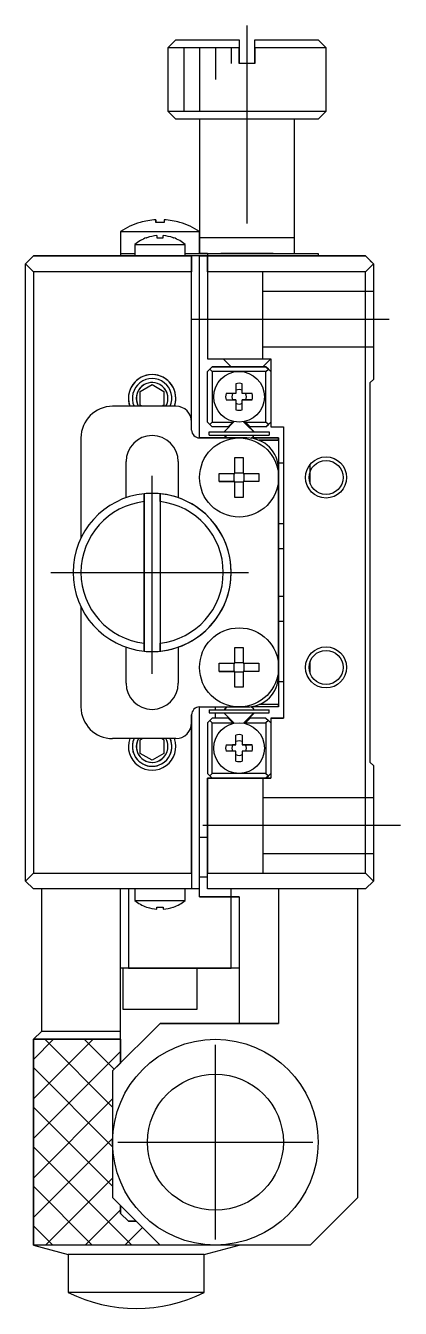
# Model space of a CAD drawing. Extents: x -10 to 792, y 24 to 266.
# Drawn here: x 247.5 to 271.2, y 115.4 to 196.4 of the extents above; entities that cross this region are included whole.
import ezdxf

# ---------------------------------------------------------------- set-up
doc = ezdxf.new("R2010")
doc.units = 0
doc.header["$LTSCALE"] = 10
doc.linetypes.add('CENTER', pattern=[2, 1.25, -0.25, 0.25, -0.25])
doc.linetypes.add('DASHED', pattern=[3.5, 2, -1.5])
doc.layers.get('0').update_dxf_attribs({"linetype": 'CONTINUOUS'})
doc.layers.add('CENTER', color=1, linetype='CENTER')

msp = doc.modelspace()

# ---------------------------------------------------------------- linework, layer by layer
at = {"color": 7, "linetype": 'CONTINUOUS'}
for p, q in [((257.005766, 195.50134), (256.505766, 195.00134)), ((257.005766, 195.50134), (261.005766, 195.50134)), ((261.005766, 195.50134), (261.005766, 195.00134)), ((261.005766, 195.50134), (261.005766, 194.00134)), ((261.005766, 195.50134), (261.005766, 194.00134)), ((262.005766, 195.50134), (266.005766, 195.50134)), ((262.005766, 195.00134), (262.005766, 195.50134)), ((262.005766, 194.00134), (262.005766, 195.50134)), ((262.005766, 194.00134), (262.005766, 195.50134)), ((266.505766, 195.00134), (266.005766, 195.50134)), ((261.005766, 195.00134), (256.505766, 195.00134)), ((256.505766, 195.00134), (256.505766, 191.00134)), ((261.005766, 194.00134), (261.005766, 195.00134)), ((266.505766, 195.00134), (262.005766, 195.00134)), ((262.005766, 195.00134), (262.005766, 194.00134)), ((266.505766, 191.00134), (266.505766, 195.00134)), ((262.005766, 194.00134), (261.005766, 194.00134)), ((256.505766, 191.00134), (266.505766, 191.00134)), ((256.505766, 191.00134), (257.005766, 190.50134)), ((266.005766, 190.50134), (257.005766, 190.50134)), ((258.505766, 190.50134), (258.505766, 183.392998)), ((258.505766, 190.50134), (258.505766, 182.00134)), ((258.505766, 190.50134), (258.505766, 182.00134)), ((264.505766, 183.00134), (264.505766, 190.50134)), ((264.505766, 182.00134), (264.505766, 190.50134)), ((264.505766, 182.00134), (264.505766, 190.50134)), ((266.005766, 190.50134), (266.505766, 191.00134)), ((255.745766, 183.963921), (255.745766, 184.136293)), ((255.745766, 184.136293), (255.745766, 183.963921)), ((255.745766, 184.136293), (255.745766, 183.963921)), ((255.745766, 184.136293), (255.745766, 183.963921)), ((256.265766, 184.136293), (256.265766, 183.963921)), ((253.505766, 183.392998), (256.005766, 183.392998)), ((253.505766, 183.392998), (253.505766, 182.00134)), ((253.505766, 183.392998), (253.505766, 181.85134)), ((253.505766, 183.392998), (258.505766, 183.392998)), ((253.505766, 183.392998), (258.505766, 183.392998)), ((253.505766, 183.392998), (253.505766, 181.85134)), ((254.747176, 183.963921), (254.743833, 183.970776)), ((254.747176, 183.963921), (254.743833, 183.970776)), ((254.747176, 183.963921), (254.743833, 183.970776)), ((254.747176, 183.963921), (254.743833, 183.970776)), ((256.265766, 183.963921), (255.745766, 183.963921)), ((256.005766, 183.392998), (258.505766, 183.392998)), ((257.267699, 183.970776), (257.264355, 183.963921)), ((258.505766, 182.00134), (258.505766, 183.392998)), ((258.505766, 183.392998), (258.505766, 183.00134)), ((254.405766, 182.572278), (254.405766, 181.85134)), ((254.405766, 182.572278), (257.605766, 182.572278)), ((255.155766, 183.002404), (255.17963, 183.002404)), ((255.155766, 183.002404), (255.17963, 183.002404)), ((255.155766, 183.002404), (255.17963, 183.002404)), ((255.155766, 183.002404), (255.17963, 183.002404)), ((255.805766, 183.135289), (255.805766, 183.002404)), ((255.805766, 183.002404), (256.205766, 183.002404)), ((256.205766, 183.002404), (256.205766, 183.135289)), ((256.831902, 183.002404), (256.855766, 183.002404)), ((256.831902, 183.002404), (256.855766, 183.002404)), ((256.831902, 183.002404), (256.855766, 183.002404)), ((256.831902, 183.002404), (256.855766, 183.002404)), ((257.605766, 181.85134), (257.605766, 182.572278)), ((261.505766, 183.00134), (258.505766, 183.00134)), ((261.505766, 183.00134), (258.505766, 183.00134)), ((258.505766, 183.00134), (258.505766, 182.00134)), ((264.505766, 183.00134), (258.505766, 183.00134)), ((264.505766, 183.00134), (258.505766, 183.00134)), ((264.505766, 183.00134), (261.505766, 183.00134)), ((264.505766, 183.00134), (261.505766, 183.00134)), ((264.505766, 182.00134), (264.505766, 183.00134)), ((247.505766, 181.35134), (248.005766, 181.85134)), ((248.005766, 181.85134), (247.505766, 181.35134)), ((248.005766, 181.85134), (247.505766, 181.35134)), ((248.005766, 181.85134), (247.505766, 181.35134)), ((248.005766, 181.85134), (258.005766, 181.85134)), ((253.505766, 181.85134), (248.005766, 181.85134)), ((269.005766, 181.85134), (248.005766, 181.85134)), ((269.005766, 181.85134), (248.005766, 181.85134)), ((253.205766, 181.85134), (253.505766, 181.85134)), ((254.005766, 181.85134), (253.205766, 181.85134)), ((253.505766, 182.00134), (253.505766, 181.85134)), ((253.505766, 182.00134), (254.405766, 182.00134)), ((258.005766, 181.85134), (254.005766, 181.85134)), ((257.605766, 182.00134), (258.505766, 182.00134)), ((257.605766, 182.00134), (266.005766, 182.00134)), ((257.605766, 182.00134), (266.005766, 182.00134)), ((258.505766, 181.85134), (258.005766, 181.85134)), ((258.005766, 181.85134), (258.005766, 180.85134)), ((258.005766, 170.85134), (258.005766, 181.85134)), ((258.005766, 170.85134), (258.005766, 181.85134)), ((259.005766, 182.00134), (258.505766, 182.00134)), ((258.505766, 181.85134), (259.005766, 181.85134)), ((258.505766, 170.35134), (258.505766, 181.85134)), ((259.005766, 182.00134), (259.005766, 181.85134)), ((259.005766, 182.00134), (260.005766, 182.00134)), ((259.005766, 182.00134), (259.005766, 175.35134)), ((259.005766, 182.00134), (259.005766, 175.35134)), ((259.005766, 181.85134), (269.005766, 181.85134)), ((259.005766, 180.85134), (259.005766, 181.85134)), ((263.155766, 182.00134), (259.855766, 182.00134)), ((260.005766, 182.00134), (264.005766, 182.00134)), ((264.005766, 182.00134), (266.005766, 182.00134)), ((264.505766, 182.00134), (266.005766, 182.00134)), ((266.005766, 182.00134), (266.005766, 181.85134)), ((269.005766, 181.85134), (267.305761, 181.85134)), ((269.005766, 181.85134), (269.505766, 181.35134)), ((269.505766, 181.35134), (269.005766, 181.85134)), ((269.505766, 181.35134), (269.005766, 181.85134)), ((269.505766, 181.35134), (269.005766, 181.85134)), ((248.005766, 180.85134), (247.505766, 181.35134)), ((247.505766, 142.35134), (247.505766, 181.35134)), ((258.005766, 180.85134), (248.005766, 180.85134)), ((248.005766, 180.85134), (248.005766, 142.85134)), ((258.005766, 171.35134), (258.005766, 180.85134)), ((269.005766, 180.85134), (259.005766, 180.85134)), ((259.005766, 180.85134), (259.005766, 175.35134)), ((269.505766, 181.35134), (269.005766, 180.85134)), ((269.005766, 142.85134), (269.005766, 180.85134)), ((269.305766, 181.55134), (269.505766, 181.35134)), ((269.505766, 181.35134), (269.305766, 181.55134)), ((269.505766, 181.35134), (269.505766, 174.05134)), ((259.005766, 175.35134), (263.005766, 175.35134)), ((260.005766, 175.35134), (260.255766, 175.10134)), ((260.005766, 175.35134), (260.505766, 174.85134)), ((260.005766, 175.35134), (260.505766, 174.85134)), ((260.255766, 175.10134), (260.505766, 174.85134)), ((262.505766, 174.85134), (263.005766, 175.35134)), ((262.505766, 174.85134), (263.005766, 175.35134)), ((262.505766, 174.85134), (262.755766, 175.10134)), ((262.755766, 175.10134), (263.005766, 175.35134)), ((263.005766, 175.35134), (263.005766, 171.05134)), ((259.005766, 174.55134), (259.305766, 174.85134)), ((259.005766, 174.55134), (259.305766, 174.85134)), ((259.005766, 174.55134), (259.155766, 174.70134)), ((259.155766, 174.70134), (259.005766, 174.55134)), ((259.005766, 171.35134), (259.005766, 174.55134)), ((259.305766, 174.85134), (259.155766, 174.70134)), ((259.155766, 174.70134), (259.305766, 174.85134)), ((259.155766, 174.70134), (259.305766, 174.55134)), ((259.305766, 174.85134), (262.705766, 174.85134)), ((260.505766, 174.85134), (259.305766, 174.85134)), ((262.705766, 174.85134), (259.305766, 174.85134)), ((262.705766, 174.85134), (259.305766, 174.85134)), ((261.005766, 174.55134), (259.305766, 174.55134)), ((259.305766, 174.55134), (259.305766, 171.35134)), ((262.705766, 174.55134), (259.305766, 174.55134)), ((262.705766, 174.55134), (259.305766, 174.55134)), ((262.705766, 174.55134), (261.005766, 174.55134)), ((262.705766, 174.85134), (262.505766, 174.85134)), ((262.855766, 174.70134), (262.705766, 174.85134)), ((262.705766, 174.85134), (262.855766, 174.70134)), ((263.005766, 174.55134), (262.705766, 174.85134)), ((263.005766, 174.55134), (262.705766, 174.85134)), ((262.705766, 174.55134), (262.855766, 174.70134)), ((262.705766, 171.35134), (262.705766, 174.55134)), ((262.855766, 174.70134), (263.005766, 174.55134)), ((263.005766, 174.55134), (262.855766, 174.70134)), ((254.755766, 173.284353), (255.505766, 173.717366)), ((255.505766, 173.717366), (256.255766, 173.284353)), ((260.805766, 173.777476), (260.805766, 173.15134)), ((261.205766, 173.15134), (261.205766, 173.777476)), ((269.305766, 173.85134), (269.505766, 174.05134)), ((269.305766, 149.85134), (269.305766, 173.85134)), ((254.755766, 172.418328), (254.755766, 173.284353)), ((256.255766, 173.284353), (256.255766, 172.418328)), ((260.805766, 173.15134), (260.17963, 173.15134)), ((260.17963, 172.75134), (260.805766, 172.75134)), ((260.17963, 172.75134), (260.592302, 172.75134)), ((260.17963, 172.75134), (260.805766, 172.75134)), ((260.17963, 172.75134), (260.805766, 172.75134)), ((260.805766, 172.75134), (260.592302, 172.75134)), ((260.805766, 172.75134), (260.805766, 172.125205)), ((261.831902, 173.15134), (261.205766, 173.15134)), ((261.205766, 172.125205), (261.205766, 172.75134)), ((261.205766, 172.75134), (261.831902, 172.75134)), ((261.419229, 172.75134), (261.205766, 172.75134)), ((261.831902, 172.75134), (261.205766, 172.75134)), ((261.831902, 172.75134), (261.205766, 172.75134)), ((261.831902, 172.75134), (261.419229, 172.75134)), ((257.005766, 172.35134), (253.005766, 172.35134)), ((254.091552, 172.35134), (253.005766, 172.35134)), ((257.005766, 172.35134), (253.005766, 172.35134)), ((257.005766, 172.35134), (253.005766, 172.35134)), ((254.360122, 172.35134), (254.091552, 172.35134)), ((256.65141, 172.35134), (254.360122, 172.35134)), ((254.871791, 172.35134), (254.755766, 172.418328)), ((256.255766, 172.418328), (256.139741, 172.35134)), ((256.91998, 172.35134), (256.65141, 172.35134)), ((257.005766, 172.35134), (256.91998, 172.35134)), ((258.005766, 170.85134), (258.005766, 171.35134)), ((259.155766, 171.20134), (259.005766, 171.35134)), ((259.005766, 171.35134), (259.305766, 171.05134)), ((259.005766, 171.35134), (259.305766, 171.05134)), ((259.305766, 171.35134), (259.155766, 171.20134)), ((259.155766, 171.20134), (259.305766, 171.05134)), ((259.305766, 171.35134), (260.606717, 171.35134)), ((260.306717, 171.05134), (259.305766, 171.05134)), ((260.69966, 171.380895), (260.104205, 170.785439)), ((260.306717, 171.05134), (260.647373, 171.391996)), ((260.306717, 171.05134), (260.647373, 171.391996)), ((260.306717, 171.05134), (260.606717, 171.35134)), ((260.606717, 171.35134), (260.647373, 171.391996)), ((261.518418, 171.138993), (261.282038, 171.375373)), ((261.907327, 170.750084), (261.282038, 171.375373)), ((261.907327, 170.750084), (261.282038, 171.375373)), ((261.907327, 170.785439), (261.311872, 171.380895)), ((261.364159, 171.391996), (261.404814, 171.35134)), ((261.364159, 171.391996), (261.704814, 171.05134)), ((261.364159, 171.391996), (261.704814, 171.05134)), ((261.404814, 171.35134), (262.705766, 171.35134)), ((261.404814, 171.35134), (261.704814, 171.05134)), ((261.907327, 170.750084), (261.518418, 171.138993)), ((262.705766, 171.05134), (261.704814, 171.05134)), ((262.855766, 171.20134), (262.705766, 171.35134)), ((262.705766, 171.05134), (263.005766, 171.35134)), ((262.705766, 171.05134), (263.005766, 171.35134)), ((262.705766, 171.05134), (262.855766, 171.20134)), ((263.005766, 171.35134), (262.855766, 171.20134)), ((263.005766, 171.05134), (263.805766, 171.05134)), ((263.805766, 171.05134), (263.805766, 163.15134)), ((263.805766, 171.05134), (263.805766, 152.65134)), ((263.805766, 171.05134), (263.805766, 152.65134)), ((251.005766, 170.35134), (251.005766, 164.03079)), ((261.005766, 170.35134), (258.505766, 170.35134)), ((258.505766, 170.35134), (261.005766, 170.35134)), ((258.505766, 170.35134), (261.505766, 170.35134)), ((258.505766, 170.35134), (261.505766, 170.35134)), ((259.105766, 170.72634), (262.905766, 170.72634)), ((259.105766, 170.52634), (259.105766, 170.72634)), ((259.105766, 170.52634), (262.905766, 170.52634)), ((260.104205, 170.502597), (260.255461, 170.35134)), ((260.104205, 170.467241), (260.220106, 170.35134)), ((261.505766, 170.35134), (261.005766, 170.35134)), ((261.005766, 170.35134), (261.505766, 170.35134)), ((261.773434, 170.333348), (261.907327, 170.467241)), ((261.791426, 170.35134), (263.505766, 170.35134)), ((263.505766, 170.35134), (261.791426, 170.35134)), ((263.505766, 170.35134), (261.791426, 170.35134)), ((263.505766, 170.35134), (261.791426, 170.35134)), ((262.905766, 170.72634), (262.905766, 170.52634)), ((263.505766, 170.20134), (263.505766, 170.35134)), ((263.505766, 170.35134), (263.505766, 153.35134)), ((263.505766, 170.35134), (263.505766, 153.35134)), ((262.2657, 170.20134), (263.505766, 170.20134)), ((263.505766, 170.20134), (262.2657, 170.20134)), ((263.505766, 170.20134), (262.2657, 170.20134)), ((263.505766, 170.20134), (262.2657, 170.20134)), ((263.505766, 170.20134), (263.505766, 168.35134)), ((253.855766, 166.571245), (253.855766, 168.85134)), ((257.155766, 168.85134), (257.155766, 166.571245)), ((260.745766, 169.10993), (261.265766, 169.10993)), ((260.745766, 168.11134), (260.745766, 169.10993)), ((261.265766, 169.10993), (261.265766, 168.11134)), ((263.805766, 168.75134), (263.505766, 168.75134)), ((265.505766, 167.456847), (265.505766, 168.682003)), ((259.747176, 168.11134), (260.745766, 168.11134)), ((259.747176, 167.59134), (259.747176, 168.11134)), ((260.704391, 167.59134), (260.704391, 168.11134)), ((260.745766, 168.152715), (261.265766, 168.152715)), ((261.265766, 168.11134), (262.264355, 168.11134)), ((261.307141, 168.11134), (261.307141, 167.59134)), ((262.264355, 168.11134), (262.264355, 167.59134)), ((263.505766, 167.85134), (263.505766, 168.35134)), ((263.505766, 155.85134), (263.505766, 167.85134)), ((260.745766, 167.59134), (259.747176, 167.59134)), ((259.747176, 167.59134), (260.704391, 167.59134)), ((260.745766, 167.59134), (259.747176, 167.59134)), ((260.745766, 167.59134), (259.747176, 167.59134)), ((260.745766, 167.59134), (260.704391, 167.59134)), ((260.745766, 166.592751), (260.745766, 167.59134)), ((261.265766, 167.549966), (260.745766, 167.549966)), ((261.265766, 167.59134), (261.265766, 166.592751)), ((262.264355, 167.59134), (261.265766, 167.59134)), ((261.307141, 167.59134), (261.265766, 167.59134)), ((262.264355, 167.59134), (261.265766, 167.59134)), ((262.264355, 167.59134), (261.265766, 167.59134)), ((262.264355, 167.59134), (261.307141, 167.59134)), ((255.005766, 156.876403), (255.005766, 166.826278)), ((255.005766, 166.826278), (255.005766, 166.323476)), ((255.005766, 166.826278), (255.005766, 156.876403)), ((255.005766, 166.826278), (255.005766, 156.876403)), ((255.005766, 157.379205), (255.005766, 166.323476)), ((256.005766, 166.323476), (256.005766, 166.826278)), ((256.005766, 166.826278), (256.005766, 156.876403)), ((256.005766, 166.826278), (256.005766, 156.876403)), ((256.005766, 166.323476), (256.005766, 157.379205)), ((261.265766, 166.592751), (260.745766, 166.592751)), ((263.505766, 164.95134), (263.805766, 164.95134)), ((263.805766, 163.35134), (263.505766, 163.35134)), ((263.805766, 163.15134), (263.805766, 160.55134)), ((263.805766, 160.55134), (263.805766, 152.65134)), ((251.005766, 159.671891), (251.005766, 153.35134)), ((263.505766, 160.35134), (263.805766, 160.35134)), ((263.805766, 158.75134), (263.505766, 158.75134)), ((255.005766, 157.379205), (255.005766, 156.876403)), ((256.005766, 156.876403), (256.005766, 157.379205)), ((253.855766, 154.85134), (253.855766, 157.131436)), ((257.155766, 157.131436), (257.155766, 154.85134)), ((260.745766, 157.10993), (261.265766, 157.10993)), ((260.745766, 156.11134), (260.745766, 157.10993)), ((261.265766, 157.10993), (261.265766, 156.11134)), ((259.747176, 156.11134), (260.745766, 156.11134)), ((259.747176, 155.59134), (259.747176, 156.11134)), ((260.704391, 155.59134), (260.704391, 156.11134)), ((260.745766, 156.152715), (261.265766, 156.152715)), ((261.265766, 156.11134), (262.264355, 156.11134)), ((261.307141, 156.11134), (261.307141, 155.59134)), ((262.264355, 156.11134), (262.264355, 155.59134)), ((263.505766, 155.35134), (263.505766, 155.85134)), ((265.505766, 155.456847), (265.505766, 156.245834)), ((260.745766, 155.59134), (259.747176, 155.59134)), ((259.747176, 155.59134), (260.704391, 155.59134)), ((260.745766, 155.59134), (259.747176, 155.59134)), ((260.745766, 155.59134), (259.747176, 155.59134)), ((260.745766, 155.59134), (260.704391, 155.59134)), ((260.745766, 154.592751), (260.745766, 155.59134)), ((261.265766, 155.549966), (260.745766, 155.549966)), ((261.265766, 155.59134), (261.265766, 154.592751)), ((262.264355, 155.59134), (261.265766, 155.59134)), ((261.307141, 155.59134), (261.265766, 155.59134)), ((262.264355, 155.59134), (261.265766, 155.59134)), ((262.264355, 155.59134), (261.265766, 155.59134)), ((262.264355, 155.59134), (261.307141, 155.59134)), ((263.505766, 155.35134), (263.505766, 153.50134)), ((263.505766, 154.95134), (263.805766, 154.95134)), ((261.265766, 154.592751), (260.745766, 154.592751)), ((258.505766, 153.35134), (261.005766, 153.35134)), ((258.505766, 141.85134), (258.505766, 153.35134)), ((258.505766, 141.35134), (258.505766, 153.35134)), ((258.505766, 153.35134), (261.505766, 153.35134)), ((258.505766, 153.35134), (261.505766, 153.35134)), ((258.505766, 141.35134), (258.505766, 153.35134)), ((259.505766, 153.17634), (259.505766, 153.35134)), ((260.220106, 153.35134), (260.104205, 153.235439)), ((260.104205, 153.200084), (260.255461, 153.35134)), ((261.005766, 153.35134), (261.505766, 153.35134)), ((261.907327, 153.235439), (261.773434, 153.369333)), ((263.505766, 153.35134), (261.791426, 153.35134)), ((263.505766, 153.50134), (262.2657, 153.50134)), ((263.505766, 153.35134), (263.505766, 153.50134)), ((258.005766, 152.35134), (258.005766, 152.85134)), ((258.005766, 152.85134), (258.005766, 141.85134)), ((258.005766, 152.85134), (258.005766, 141.85134)), ((259.005766, 152.35134), (259.305766, 152.65134)), ((259.005766, 152.35134), (259.305766, 152.65134)), ((259.155766, 152.50134), (259.005766, 152.35134)), ((259.105766, 153.17634), (262.905766, 153.17634)), ((259.105766, 153.17634), (259.105766, 152.97634)), ((259.105766, 152.97634), (262.905766, 152.97634)), ((259.155766, 152.50134), (259.305766, 152.65134)), ((259.305766, 152.35134), (259.155766, 152.50134)), ((260.306717, 152.65134), (259.305766, 152.65134)), ((259.505766, 152.65134), (259.505766, 152.97634)), ((260.104205, 152.917241), (260.69966, 152.321786)), ((260.306717, 152.65134), (260.606717, 152.35134)), ((260.306717, 152.65134), (260.647373, 152.310685)), ((260.306717, 152.65134), (260.647373, 152.310685)), ((261.907327, 152.952597), (261.282038, 152.327308)), ((261.907327, 152.952597), (261.282038, 152.327308)), ((261.518418, 152.563688), (261.282038, 152.327308)), ((261.311872, 152.321786), (261.907327, 152.917241)), ((261.364159, 152.310685), (261.704814, 152.65134)), ((261.364159, 152.310685), (261.704814, 152.65134)), ((261.404814, 152.35134), (261.704814, 152.65134)), ((261.907327, 152.952597), (261.518418, 152.563688)), ((262.705766, 152.65134), (261.704814, 152.65134)), ((262.705766, 152.65134), (262.855766, 152.50134)), ((262.705766, 152.65134), (263.005766, 152.35134)), ((262.705766, 152.65134), (263.005766, 152.35134)), ((262.855766, 152.50134), (262.705766, 152.35134)), ((263.005766, 152.35134), (262.855766, 152.50134)), ((262.905766, 152.97634), (262.905766, 153.17634)), ((263.005766, 152.65134), (263.005766, 148.85134)), ((263.805766, 152.65134), (263.005766, 152.65134)), ((263.005766, 152.65134), (263.805766, 152.65134)), ((263.005766, 152.65134), (263.805766, 152.65134)), ((263.005766, 152.65134), (263.805766, 152.65134)), ((258.005766, 142.85134), (258.005766, 152.35134)), ((259.005766, 152.35134), (259.005766, 149.15134)), ((259.305766, 149.15134), (259.305766, 152.35134)), ((259.305766, 152.35134), (260.606717, 152.35134)), ((260.606717, 152.35134), (260.647373, 152.310685)), ((260.805766, 150.95134), (260.805766, 151.577476)), ((261.205766, 151.577476), (261.205766, 150.95134)), ((261.364159, 152.310685), (261.404814, 152.35134)), ((261.404814, 152.35134), (262.705766, 152.35134)), ((262.705766, 152.35134), (262.705766, 149.15134)), ((257.005766, 151.35134), (253.005766, 151.35134)), ((254.755766, 151.284353), (254.871791, 151.35134)), ((254.755766, 150.418328), (254.755766, 151.284353)), ((256.139741, 151.35134), (256.255766, 151.284353)), ((256.255766, 151.284353), (256.255766, 150.418328)), ((260.17963, 150.95134), (260.805766, 150.95134)), ((260.17963, 150.95134), (260.592302, 150.95134)), ((260.17963, 150.95134), (260.805766, 150.95134)), ((260.17963, 150.95134), (260.805766, 150.95134)), ((260.805766, 150.95134), (260.592302, 150.95134)), ((261.205766, 150.95134), (261.831902, 150.95134)), ((261.419229, 150.95134), (261.205766, 150.95134)), ((261.831902, 150.95134), (261.205766, 150.95134)), ((261.831902, 150.95134), (261.205766, 150.95134)), ((261.831902, 150.95134), (261.419229, 150.95134)), ((255.505766, 149.985315), (254.755766, 150.418328)), ((256.255766, 150.418328), (255.505766, 149.985315)), ((260.805766, 150.55134), (260.17963, 150.55134)), ((260.805766, 149.925205), (260.805766, 150.55134)), ((261.831902, 150.55134), (261.205766, 150.55134)), ((261.205766, 150.55134), (261.205766, 149.925205)), ((259.005766, 149.15134), (259.155766, 149.00134)), ((259.155766, 149.00134), (259.005766, 149.15134)), ((259.005766, 149.15134), (259.305766, 148.85134)), ((259.005766, 149.15134), (259.305766, 148.85134)), ((259.155766, 149.00134), (259.305766, 149.15134)), ((261.005766, 149.15134), (259.305766, 149.15134)), ((262.705766, 149.15134), (259.305766, 149.15134)), ((262.705766, 149.15134), (259.305766, 149.15134)), ((262.705766, 149.15134), (261.005766, 149.15134)), ((262.705766, 149.15134), (262.855766, 149.00134)), ((262.705766, 148.85134), (263.005766, 149.15134)), ((262.705766, 148.85134), (263.005766, 149.15134)), ((262.855766, 149.00134), (263.005766, 149.15134)), ((263.005766, 149.15134), (262.855766, 149.00134)), ((269.505766, 149.65134), (269.305766, 149.85134)), ((269.305766, 149.85134), (269.505766, 149.65134)), ((269.305766, 149.85134), (269.505766, 149.65134)), ((269.305766, 149.85134), (269.505766, 149.65134)), ((269.505766, 149.65134), (269.505766, 142.35134)), ((263.005766, 148.85134), (259.005766, 148.85134)), ((259.005766, 148.85134), (259.005766, 142.85134)), ((259.005766, 148.85134), (259.305766, 148.85134)), ((259.005766, 141.85134), (259.005766, 148.85134)), ((259.005766, 148.85134), (263.005766, 148.85134)), ((259.005766, 148.85134), (263.005766, 148.85134)), ((259.005766, 141.85134), (259.005766, 148.85134)), ((259.305766, 148.85134), (259.155766, 149.00134)), ((259.155766, 149.00134), (259.305766, 148.85134)), ((262.855766, 149.00134), (262.705766, 148.85134)), ((262.705766, 148.85134), (262.855766, 149.00134)), ((259.005766, 145.10134), (258.505766, 145.10134)), ((259.005766, 145.10134), (258.505766, 145.10134)), ((259.005766, 145.10134), (258.505766, 145.10134)), ((259.005766, 145.10134), (258.505766, 145.10134)), ((247.505766, 142.35134), (248.005766, 142.85134)), ((248.005766, 142.85134), (258.005766, 142.85134)), ((258.005766, 142.85134), (258.005766, 141.85134)), ((259.005766, 142.85134), (269.005766, 142.85134)), ((259.005766, 141.85134), (259.005766, 142.85134)), ((269.005766, 142.85134), (269.505766, 142.35134)), ((248.005766, 141.85134), (247.505766, 142.35134)), ((258.005766, 141.85134), (248.005766, 141.85134)), ((258.505766, 141.85134), (248.005766, 141.85134)), ((258.505766, 141.85134), (248.005766, 141.85134)), ((248.50577, 141.85134), (248.50577, 132.851336)), ((253.505766, 136.85134), (253.505766, 141.85134)), ((254.005766, 141.85134), (254.005766, 136.85134)), ((254.405766, 141.85134), (254.405766, 141.130403)), ((257.605766, 141.130403), (257.605766, 141.85134)), ((258.505766, 141.85134), (258.005766, 141.85134)), ((259.005766, 142.601341), (258.505766, 142.601341)), ((258.505766, 141.35134), (258.505766, 141.85134)), ((269.005766, 141.85134), (259.005766, 141.85134)), ((260.505762, 141.35134), (260.505762, 141.85134)), ((260.505762, 136.85134), (260.505762, 141.85134)), ((260.505762, 136.85134), (260.505762, 141.85134)), ((263.505766, 141.85134), (263.505766, 133.35134)), ((268.505766, 122.35134), (268.505766, 141.85134)), ((269.505766, 142.35134), (269.005766, 141.85134)), ((254.405766, 141.130403), (257.605766, 141.130403)), ((260.505766, 141.35134), (258.505766, 141.35134)), ((258.505766, 141.35134), (260.505766, 141.35134)), ((261.005766, 141.35134), (258.505766, 141.35134)), ((261.005766, 141.35134), (258.505766, 141.35134)), ((260.505766, 136.85134), (260.505766, 141.35134)), ((260.505766, 141.35134), (261.005766, 141.35134)), ((261.005766, 141.35134), (260.505766, 141.35134)), ((261.005766, 141.35134), (261.005766, 136.85134)), ((261.005766, 141.35134), (261.005766, 133.35134)), ((261.005766, 141.35134), (261.005766, 133.35134)), ((255.155766, 140.700277), (255.17963, 140.700277)), ((255.155766, 140.700277), (255.17963, 140.700277)), ((255.155766, 140.700277), (255.17963, 140.700277)), ((255.155766, 140.700277), (255.17963, 140.700277)), ((255.805766, 140.700277), (256.205766, 140.700277)), ((255.805766, 140.567392), (255.805766, 140.700277)), ((256.205766, 140.700277), (256.205766, 140.567392)), ((256.831902, 140.700277), (256.855766, 140.700277)), ((256.831902, 140.700277), (256.855766, 140.700277)), ((256.831902, 140.700277), (256.855766, 140.700277)), ((256.831902, 140.700277), (256.855766, 140.700277)), ((254.005766, 136.85134), (253.505766, 136.85134)), ((261.005766, 136.85134), (253.505766, 136.85134)), ((261.005766, 136.85134), (253.505766, 136.85134)), ((253.655766, 136.85134), (253.655766, 134.25134)), ((254.005766, 136.85134), (260.505766, 136.85134)), ((258.355766, 134.25134), (258.355766, 136.85134)), ((261.005766, 136.85134), (260.505766, 136.85134)), ((261.005766, 136.85134), (261.005766, 133.35134)), ((253.655766, 134.25134), (258.355766, 134.25134)), ((256.005766, 133.35134), (253.005766, 130.35134)), ((263.505766, 133.35134), (256.005766, 133.35134)), ((256.005766, 133.35134), (263.505766, 133.35134)), ((256.005766, 133.35134), (263.505766, 133.35134)), ((256.005766, 133.35134), (263.505766, 133.35134)), ((248.50577, 132.851336), (248.005767, 132.351334)), ((253.505766, 132.851336), (248.50577, 132.851336)), ((253.005766, 125.85134), (253.005766, 122.35134)), ((265.505766, 119.35134), (268.505766, 122.35134)), ((248.005767, 119.351333), (250.205766, 118.761845)), ((259.505766, 119.35134), (256.005766, 119.35134)), ((265.505766, 119.35134), (256.005766, 119.35134)), ((265.505766, 119.35134), (256.005766, 119.35134)), ((258.805766, 118.761845), (261.005765, 119.351333)), ((265.505766, 119.35134), (259.505766, 119.35134)), ((250.205766, 118.761845), (250.205766, 116.351334)), ((258.805766, 118.761845), (250.205766, 118.761845)), ((258.805766, 116.351334), (258.805766, 118.761845)), ((258.805766, 116.351334), (250.205766, 116.351334))]:
    msp.add_line(p, q, dxfattribs=at)
at = {"color": 3, "linetype": 'CONTINUOUS'}
for p, q in [((257.505766, 195.00134), (257.505766, 191.00134)), ((258.505766, 195.00134), (258.505766, 191.00134)), ((259.505766, 195.00134), (259.505766, 193.00134)), ((260.505766, 195.00134), (260.505766, 194.00134)), ((253.505766, 130.85134), (253.505766, 136.85134)), ((253.005766, 130.35134), (256.005766, 133.35134)), ((253.505766, 132.351334), (248.005767, 132.351334)), ((248.005767, 132.351334), (248.005767, 119.351333)), ((248.005767, 131.085196), (249.271905, 132.351334)), ((248.005767, 128.585196), (251.771905, 132.351334)), ((248.005767, 132.351334), (253.505766, 132.351334)), ((248.005767, 119.351333), (248.005767, 132.351334)), ((248.716563, 132.351334), (253.005766, 128.062131)), ((251.216563, 132.351334), (253.111161, 130.456736)), ((253.505766, 132.351334), (253.505766, 130.85134)), ((248.005767, 126.085196), (253.505766, 131.585195)), ((248.005767, 130.56213), (253.005766, 125.562131)), ((253.505766, 130.85134), (253.005766, 130.35134)), ((253.005766, 130.35134), (253.005766, 125.85134)), ((253.005766, 130.35134), (253.005766, 122.35134)), ((248.005767, 123.585196), (253.005766, 128.585195)), ((248.005767, 128.06213), (253.005766, 123.062131)), ((248.005767, 121.085196), (253.005766, 126.085195)), ((248.005767, 125.56213), (254.216564, 119.351333)), ((248.771904, 119.351333), (253.005766, 123.585195)), ((248.005767, 123.06213), (251.716564, 119.351333)), ((251.271904, 119.351333), (253.505766, 121.585195)), ((253.005766, 122.35134), (256.005766, 119.35134)), ((253.005766, 122.35134), (253.505766, 121.85134)), ((253.505766, 121.35134), (253.505766, 121.85134)), ((253.505766, 121.85134), (253.505766, 121.35134)), ((253.505766, 121.35134), (254.005766, 120.85134)), ((253.505766, 121.35134), (254.005766, 120.85134)), ((254.505766, 120.85134), (254.005766, 120.85134)), ((254.005766, 120.85134), (254.505766, 120.85134)), ((254.505766, 120.85134), (256.005773, 119.351333)), ((248.005767, 120.56213), (249.216564, 119.351333)), ((253.771904, 119.351333), (254.888839, 120.468268)), ((256.005766, 119.351333), (248.005767, 119.351333)), ((256.005773, 119.351333), (248.005767, 119.351333))]:
    msp.add_line(p, q, dxfattribs=at)
at = {"color": 3, "linetype": 'DASHED'}
for p, q in [((262.505766, 177.85134), (262.505766, 180.85134)), ((262.505766, 175.35134), (262.505766, 180.85134)), ((262.505766, 175.35134), (262.505766, 180.85134)), ((269.505766, 179.60134), (262.505766, 179.60134)), ((262.505766, 175.35134), (262.505766, 177.85134)), ((262.505766, 176.10134), (269.505766, 176.10134)), ((262.505766, 148.85134), (262.505766, 145.85134)), ((262.505766, 148.85134), (262.505766, 142.85134)), ((262.505766, 148.85134), (262.505766, 142.85134)), ((269.505766, 147.60134), (262.505766, 147.60134)), ((262.505766, 145.85134), (262.505766, 142.85134)), ((262.505766, 144.10134), (269.505766, 144.10134))]:
    msp.add_line(p, q, dxfattribs=at)
at = {"color": 7, "linetype": 'CONTINUOUS'}
for centre, radius in [((261.005766, 172.95134), 1.6), ((261.005766, 167.85134), 2.5), ((266.505766, 167.85134), 1.075), ((261.005766, 155.85134), 2.5), ((266.505766, 155.85134), 1.075), ((261.005766, 150.75134), 1.6), ((259.505766, 125.85134), 6.499999), ((259.505766, 125.85134), 4.3)]:
    msp.add_circle(centre, radius, dxfattribs=at)
at = {"color": 3, "linetype": 'CONTINUOUS'}
for centre in [(266.505766, 167.85134), (266.505766, 155.85134)]:
    msp.add_circle(centre, 1.3, dxfattribs=at)
at = {"color": 7, "linetype": 'CONTINUOUS'}
for centre, radius, start, end in [((256.005766, 179.65134), 4.492483, 93.317816, 106.26943), ((256.005766, 179.65134), 4.492483, 73.73057, 86.682184), ((256.005766, 179.65134), 4.5, 106.285843, 123.748989), ((256.005766, 179.65134), 4.5, 56.251011, 73.714157), ((256.005766, 180.65134), 2.5, 109.876874, 129.791819), ((256.005766, 180.65134), 2.491987, 94.603352, 109.360864), ((256.005766, 180.65134), 2.491987, 70.639136, 85.396648), ((256.005766, 180.65134), 2.5, 50.208181, 70.123126), ((255.505766, 172.85134), 1.25, 336.421822, 203.578178), ((255.505766, 172.85134), 1, 0, 210), ((255.505766, 172.85134), 1, 330, 210), ((255.505766, 172.85134), 1, 330, 210), ((261.005766, 172.95134), 0.85, 76.391039, 103.608961), ((255.505766, 172.85134), 1, 330, 0), ((261.005766, 172.95134), 0.85, 166.391039, 193.608961), ((261.005766, 172.95134), 0.459295, 154.186081, 205.813919), ((261.005766, 172.95134), 0.459295, 64.186081, 115.813919), ((261.005766, 172.95134), 0.459295, 334.186081, 25.813919), ((261.005766, 172.95134), 0.85, 346.391039, 13.608961), ((253.005766, 170.35134), 2, 90, 180), ((257.005766, 171.35134), 1, 0, 90), ((261.005766, 172.95134), 0.459295, 244.186081, 295.813919), ((261.005766, 172.95134), 0.85, 256.391039, 283.608961), ((255.505766, 168.85134), 1.65, 0, 180), ((258.505766, 170.85134), 0.5, 180, 270), ((260.245626, 170.644018), 0.2, 135, 155.693883), ((260.245626, 170.608663), 0.2, 204.306117, 225), ((260.245626, 170.644018), 0.2, 216.042724, 225), ((261.505766, 168.35134), 2, 0, 90), ((261.765906, 170.644018), 0.2, 24.306117, 45), ((261.765906, 170.608663), 0.2, 36.042724, 45), ((261.765906, 170.608663), 0.2, 315, 335.693883), ((255.505766, 161.85134), 5, 95.73917, 264.26083), ((255.505766, 161.85134), 4.5, 96.37937, 263.62063), ((255.505766, 161.85134), 5, 84.26083, 95.73917), ((255.505766, 161.85134), 5, 264.26083, 95.73917), ((255.505766, 161.85134), 5, 264.26083, 95.73917), ((255.505766, 161.85134), 5, 275.73917, 84.26083), ((255.505766, 161.85134), 4.5, 276.37937, 83.62063), ((255.505766, 161.85134), 5, 264.26083, 275.73917), ((255.505766, 154.85134), 1.65, 180, 0), ((261.505766, 155.35134), 2, 270, 0), ((253.005766, 153.35134), 2, 180, 270), ((258.505766, 152.85134), 0.5, 90, 180), ((260.245626, 153.094018), 0.2, 135, 155.693883), ((260.245626, 153.058663), 0.2, 135, 143.957276), ((261.765906, 153.094018), 0.2, 24.306117, 45), ((260.245626, 153.058663), 0.2, 204.306117, 225), ((261.765906, 153.058663), 0.2, 315, 335.693883), ((261.765906, 153.094018), 0.2, 315, 323.957276), ((257.005766, 152.35134), 1, 270, 0), ((261.005766, 150.75134), 0.85, 76.391039, 103.608961), ((255.505766, 150.85134), 1.25, 156.421822, 270), ((255.505766, 150.85134), 1.25, 156.421822, 23.578178), ((255.505766, 150.85134), 1.25, 156.421822, 23.578178), ((255.505766, 150.85134), 1, 150, 0), ((255.505766, 150.85134), 1, 150, 30), ((255.505766, 150.85134), 1, 150, 30), ((255.505766, 150.85134), 1.25, 270, 23.578178), ((255.505766, 150.85134), 1, 0, 30), ((261.005766, 150.75134), 0.85, 166.391039, 193.608961), ((261.005766, 150.75134), 0.459295, 154.186081, 205.813919), ((261.005766, 150.75134), 0.459295, 64.186081, 115.813919), ((261.005766, 150.75134), 0.459295, 334.186081, 25.813919), ((261.005766, 150.75134), 0.85, 346.391039, 13.608961), ((261.005766, 150.75134), 0.459295, 244.186081, 295.813919), ((261.005766, 150.75134), 0.85, 256.391039, 283.608961), ((256.005766, 143.05134), 2.5, 230.208181, 250.123126), ((256.005766, 143.05134), 2.5, 289.876874, 309.791819), ((256.005766, 143.05134), 2.491987, 250.639136, 265.396648), ((256.005766, 143.05134), 2.491987, 274.603352, 289.360864), ((254.505766, 125.096335), 9.745001, 243.816209, 296.183791)]:
    msp.add_arc(centre, radius, start, end, dxfattribs=at)
at = {"color": 3, "linetype": 'CONTINUOUS'}
for centre, start, end in [((255.505766, 172.85134), 90, 199.471221), ((255.505766, 172.85134), 340.528779, 199.471221), ((255.505766, 172.85134), 340.528779, 199.471221), ((255.505766, 172.85134), 340.528779, 90), ((255.505766, 150.85134), 160.528779, 19.471221)]:
    msp.add_arc(centre, 1.5, start, end, dxfattribs=at)
at = {"layer": 'CENTER', "color": 1, "linetype": 'CENTER'}
for p, q in [((261.505766, 196.40134), (261.505766, 181.85134)), ((258.005766, 177.85134), (271.205766, 177.85134)), ((255.505766, 155.45134), (255.505766, 168.25134)), ((249.105766, 161.85134), (261.905766, 161.85134)), ((271.205766, 145.85134), (258.005766, 145.85134)), ((259.505766, 119.69134), (259.505766, 132.01134)), ((253.345766, 125.85134), (265.665766, 125.85134))]:
    msp.add_line(p, q, dxfattribs=at)

doc.saveas('drawing.dxf')
